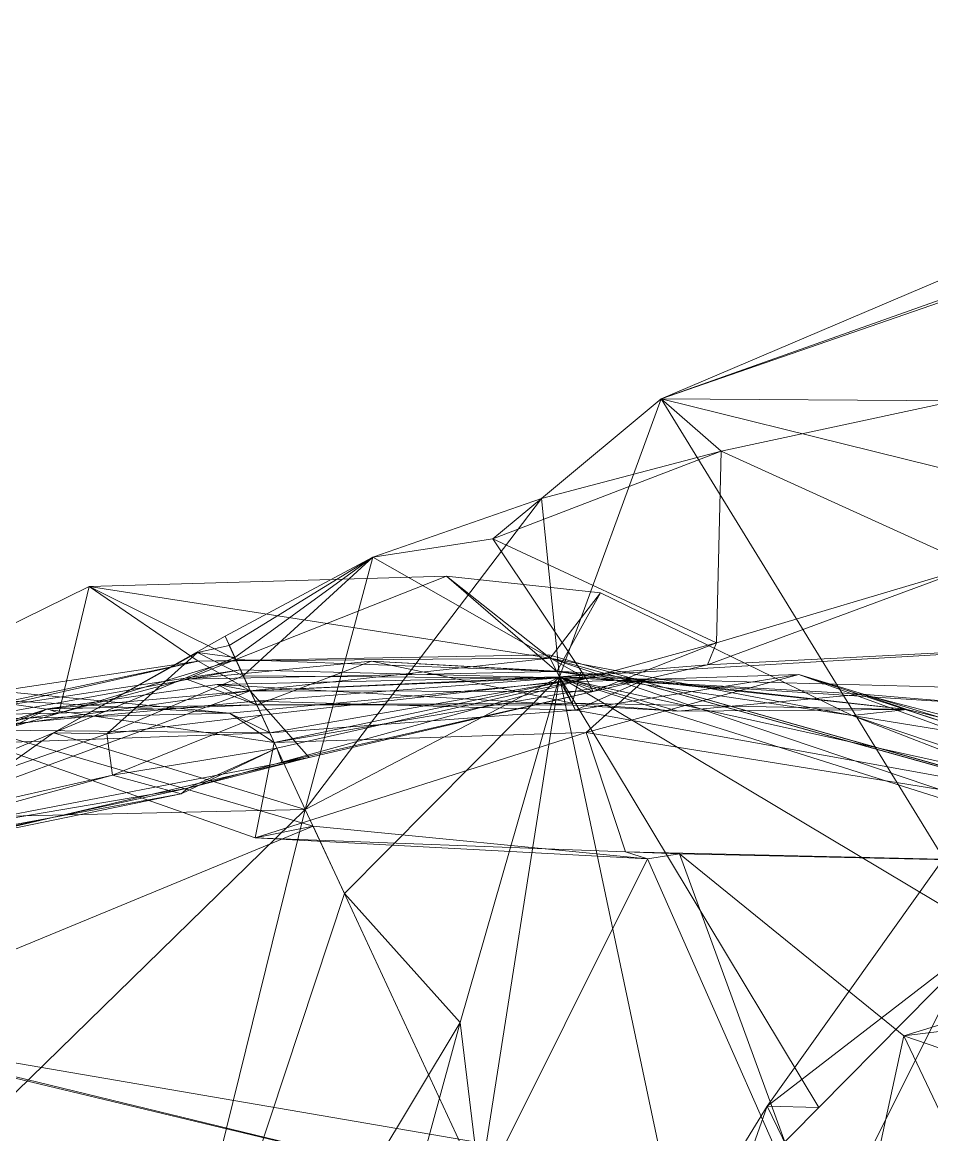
# Model space of a CAD drawing. Extents: x 8150 to 8561, y 2087 to 2332.
# Drawn here: x 8307.05 to 8344.27, y 2277.45 to 2322.98 of the extents above; entities that cross this region are included whole.
import ezdxf

# ---------------------------------------------------------------- set-up
doc = ezdxf.new("R2010")
doc.units = 0
doc.header["$MEASUREMENT"] = 0
doc.linetypes.add('CONTINUOUS2', pattern=[0])

msp = doc.modelspace()

# ---------------------------------------------------------------- linework, layer by layer
at = {"color": 2, "linetype": 'CONTINUOUS2', "lineweight": 0}
for points in [[(8355.112, 2316.891, -1094.355), (8355.621, 2315.331, -1087.965), (8333.197, 2307.567, -1095), (8355.112, 2316.891, -1094.355)], [(8356.23, 2315.737, -1105.392), (8355.112, 2316.891, -1094.355), (8333.197, 2307.567, -1095), (8356.23, 2315.737, -1105.392)], [(8345.238, 2307.484, -1120), (8356.23, 2315.737, -1105.392), (8333.197, 2307.567, -1095), (8345.238, 2307.484, -1120)], [(8359.353, 2301.104, -1073), (8333.197, 2307.567, -1095), (8355.621, 2315.331, -1087.965), (8359.353, 2301.104, -1073)], [(8333.197, 2307.567, -1095), (8329.035, 2296.19, -1095.83), (8328.303, 2303.488, -1120), (8333.197, 2307.567, -1095)], [(8333.197, 2307.567, -1095), (8328.303, 2303.488, -1120), (8335.653, 2305.429, -1120), (8333.197, 2307.567, -1095)], [(8329.035, 2296.19, -1095.83), (8333.197, 2307.567, -1095), (8346.659, 2285.661, -1073), (8329.035, 2296.19, -1095.83)], [(8346.659, 2285.661, -1073), (8333.197, 2307.567, -1095), (8359.353, 2301.104, -1073), (8346.659, 2285.661, -1073)], [(8345.238, 2307.484, -1120), (8333.197, 2307.567, -1095), (8335.653, 2305.429, -1120), (8345.238, 2307.484, -1120)], [(8345.238, 2307.484, -1120), (8335.653, 2305.429, -1120), (8346.009, 2300.725, -1150), (8345.238, 2307.484, -1120)], [(8326.305, 2301.832, -1127.909), (8335.653, 2305.429, -1120), (8328.303, 2303.488, -1120), (8326.305, 2301.832, -1127.909)], [(8335.653, 2305.429, -1120), (8326.305, 2301.832, -1127.909), (8335.47, 2297.585, -1150), (8335.653, 2305.429, -1120)], [(8335.47, 2297.585, -1150), (8346.009, 2300.725, -1150), (8335.653, 2305.429, -1120), (8335.47, 2297.585, -1150)], [(8329.035, 2296.19, -1095.83), (8318.637, 2290.766, -1110.616), (8328.303, 2303.488, -1120), (8329.035, 2296.19, -1095.83)], [(8321.406, 2301.093, -1120), (8328.303, 2303.488, -1120), (8318.637, 2290.766, -1110.616), (8321.406, 2301.093, -1120)], [(8321.406, 2301.093, -1120), (8326.305, 2301.832, -1127.909), (8328.303, 2303.488, -1120), (8321.406, 2301.093, -1120)], [(8337.543, 2278.615, -1064.716), (8346.659, 2285.661, -1073), (8354.658, 2302.637, -1050), (8337.543, 2278.615, -1064.716)], [(8340.064, 2273.407, -1055.55), (8337.543, 2278.615, -1064.716), (8354.658, 2302.637, -1050), (8340.064, 2273.407, -1055.55)], [(8342.374, 2268.633, -1054.344), (8340.064, 2273.407, -1055.55), (8354.658, 2302.637, -1050), (8342.374, 2268.633, -1054.344)], [(8354.13, 2253.005, -1050), (8342.374, 2268.633, -1054.344), (8354.658, 2302.637, -1050), (8354.13, 2253.005, -1050)], [(8326.305, 2301.832, -1127.909), (8321.406, 2301.093, -1120), (8330.136, 2296.12, -1150), (8326.305, 2301.832, -1127.909)], [(8330.136, 2296.12, -1150), (8335.47, 2297.585, -1150), (8326.305, 2301.832, -1127.909), (8330.136, 2296.12, -1150)], [(8318.637, 2290.766, -1110.616), (8315.35, 2297.848, -1116.056), (8321.406, 2301.093, -1120), (8318.637, 2290.766, -1110.616)], [(8315.35, 2297.848, -1116.056), (8315.752, 2296.981, -1120.017), (8321.406, 2301.093, -1120), (8315.35, 2297.848, -1116.056)], [(8321.406, 2301.093, -1120), (8315.752, 2296.981, -1120.017), (8315.522, 2297.476, -1124.388), (8321.406, 2301.093, -1120)], [(8321.406, 2301.093, -1120), (8315.522, 2297.476, -1124.388), (8316.097, 2296.238, -1135.18), (8321.406, 2301.093, -1120)], [(8321.406, 2301.093, -1120), (8316.097, 2296.238, -1135.18), (8330.136, 2296.12, -1150), (8321.406, 2301.093, -1120)], [(8346.009, 2300.725, -1150), (8335.47, 2297.585, -1150), (8335.092, 2296.683, -1175), (8346.009, 2300.725, -1150)], [(8335.092, 2296.683, -1175), (8354.715, 2297.69, -1175), (8346.009, 2300.725, -1150), (8335.092, 2296.683, -1175)], [(8324.409, 2300.316, -1250), (8315.789, 2296.903, -1235.051), (8309.792, 2299.884, -1250), (8324.409, 2300.316, -1250)], [(8324.409, 2300.316, -1250), (8309.792, 2299.884, -1250), (8328.663, 2296.96, -1265.612), (8324.409, 2300.316, -1250)], [(8328.93, 2296.407, -1232.104), (8315.789, 2296.903, -1235.051), (8324.409, 2300.316, -1250), (8328.93, 2296.407, -1232.104)], [(8328.93, 2296.407, -1232.104), (8324.409, 2300.316, -1250), (8330.723, 2299.624, -1250), (8328.93, 2296.407, -1232.104)], [(8328.663, 2296.96, -1265.612), (8330.723, 2299.624, -1250), (8324.409, 2300.316, -1250), (8328.663, 2296.96, -1265.612)], [(8308.555, 2294.707, -1225), (8298.895, 2294.52, -1250), (8309.792, 2299.884, -1250), (8308.555, 2294.707, -1225)], [(8314.257, 2296.833, -1275), (8309.792, 2299.884, -1250), (8298.895, 2294.52, -1250), (8314.257, 2296.833, -1275)], [(8309.792, 2299.884, -1250), (8315.789, 2296.903, -1235.051), (8308.555, 2294.707, -1225), (8309.792, 2299.884, -1250)], [(8314.257, 2296.833, -1275), (8328.663, 2296.96, -1265.612), (8309.792, 2299.884, -1250), (8314.257, 2296.833, -1275)], [(8328.663, 2296.96, -1265.612), (8341.015, 2294.607, -1250), (8330.723, 2299.624, -1250), (8328.663, 2296.96, -1265.612)], [(8330.723, 2299.624, -1250), (8341.015, 2294.607, -1250), (8328.93, 2296.407, -1232.104), (8330.723, 2299.624, -1250)], [(8315.752, 2296.981, -1120.017), (8315.35, 2297.848, -1116.056), (8308.326, 2293.901, -1120), (8315.752, 2296.981, -1120.017)], [(8318.637, 2290.766, -1110.616), (8308.326, 2293.901, -1120), (8315.35, 2297.848, -1116.056), (8318.637, 2290.766, -1110.616)], [(8335.092, 2296.683, -1175), (8329.035, 2296.19, -1189.413), (8354.715, 2297.69, -1175), (8335.092, 2296.683, -1175)], [(8355.633, 2295.479, -1183.781), (8354.715, 2297.69, -1175), (8329.035, 2296.19, -1189.413), (8355.633, 2295.479, -1183.781)], [(8314.22, 2297.19, -1124.145), (8315.522, 2297.476, -1124.388), (8315.752, 2296.981, -1120.017), (8314.22, 2297.19, -1124.145)], [(8315.522, 2297.476, -1124.388), (8314.22, 2297.19, -1124.145), (8316.097, 2296.238, -1135.18), (8315.522, 2297.476, -1124.388)], [(8335.47, 2297.585, -1150), (8330.136, 2296.12, -1150), (8330.421, 2295.593, -1175), (8335.47, 2297.585, -1150)], [(8330.421, 2295.593, -1175), (8335.092, 2296.683, -1175), (8335.47, 2297.585, -1150), (8330.421, 2295.593, -1175)], [(8291.909, 2291.791, -1267.08), (8292.315, 2292.189, -1275), (8314.257, 2296.833, -1275), (8291.909, 2291.791, -1267.08)], [(8298.895, 2294.52, -1250), (8291.909, 2291.791, -1267.08), (8314.257, 2296.833, -1275), (8298.895, 2294.52, -1250)], [(8314.257, 2296.833, -1275), (8292.315, 2292.189, -1275), (8316.386, 2295.617, -1280.615), (8314.257, 2296.833, -1275)], [(8314.22, 2297.19, -1124.145), (8315.752, 2296.981, -1120.017), (8308.326, 2293.901, -1120), (8314.22, 2297.19, -1124.145)], [(8308.326, 2293.901, -1120), (8310.518, 2293.861, -1135.345), (8314.22, 2297.19, -1124.145), (8308.326, 2293.901, -1120)], [(8308.555, 2294.707, -1225), (8315.789, 2296.903, -1235.051), (8313.772, 2296.093, -1225), (8308.555, 2294.707, -1225)], [(8310.518, 2293.861, -1135.345), (8316.097, 2296.238, -1135.18), (8314.22, 2297.19, -1124.145), (8310.518, 2293.861, -1135.345)], [(8313.772, 2296.093, -1225), (8315.789, 2296.903, -1235.051), (8328.93, 2296.407, -1232.104), (8313.772, 2296.093, -1225)], [(8313.772, 2296.093, -1225), (8321.352, 2296.826, -1225), (8316.651, 2295.045, -1214.397), (8313.772, 2296.093, -1225)], [(8328.93, 2296.407, -1232.104), (8321.352, 2296.826, -1225), (8313.772, 2296.093, -1225), (8328.93, 2296.407, -1232.104)], [(8314.257, 2296.833, -1275), (8328.603, 2297.086, -1275), (8328.663, 2296.96, -1265.612), (8314.257, 2296.833, -1275)], [(8328.663, 2296.96, -1276.996), (8328.603, 2297.086, -1275), (8314.257, 2296.833, -1275), (8328.663, 2296.96, -1276.996)], [(8314.257, 2296.833, -1275), (8316.386, 2295.617, -1280.615), (8328.663, 2296.96, -1276.996), (8314.257, 2296.833, -1275)], [(8329.056, 2296.149, -1283.872), (8328.663, 2296.96, -1276.996), (8316.386, 2295.617, -1280.615), (8329.056, 2296.149, -1283.872)], [(8316.651, 2295.045, -1214.397), (8321.352, 2296.826, -1225), (8329.561, 2295.106, -1214.497), (8316.651, 2295.045, -1214.397)], [(8329.916, 2296.361, -1225), (8329.561, 2295.106, -1214.497), (8321.352, 2296.826, -1225), (8329.916, 2296.361, -1225)], [(8321.352, 2296.826, -1225), (8328.93, 2296.407, -1232.104), (8329.916, 2296.361, -1225), (8321.352, 2296.826, -1225)], [(8360.508, 2288.06, -1268.195), (8328.663, 2296.96, -1265.612), (8328.603, 2297.086, -1275), (8360.508, 2288.06, -1268.195)], [(8328.603, 2297.086, -1275), (8360.767, 2288.003, -1275), (8360.508, 2288.06, -1268.195), (8328.603, 2297.086, -1275)], [(8328.603, 2297.086, -1275), (8328.663, 2296.96, -1276.996), (8360.767, 2288.003, -1275), (8328.603, 2297.086, -1275)], [(8341.015, 2294.607, -1250), (8328.663, 2296.96, -1265.612), (8360.508, 2288.06, -1268.195), (8341.015, 2294.607, -1250)], [(8328.663, 2296.96, -1276.996), (8329.056, 2296.149, -1283.872), (8361.061, 2286.027, -1282.576), (8328.663, 2296.96, -1276.996)], [(8361.061, 2286.027, -1282.576), (8360.767, 2288.003, -1275), (8328.663, 2296.96, -1276.996), (8361.061, 2286.027, -1282.576)], [(8291.956, 2296.024, -1320.018), (8297.019, 2296.483, -1324.893), (8315.528, 2294.705, -1300), (8291.956, 2296.024, -1320.018)], [(8293.12, 2293.03, -1291.768), (8315.988, 2296.474, -1284.714), (8292.315, 2292.189, -1275), (8293.12, 2293.03, -1291.768)], [(8315.988, 2296.474, -1284.714), (8316.386, 2295.617, -1280.615), (8292.315, 2292.189, -1275), (8315.988, 2296.474, -1284.714)], [(8293.12, 2293.03, -1291.768), (8316.585, 2295.188, -1289.602), (8315.988, 2296.474, -1284.714), (8293.12, 2293.03, -1291.768)], [(8297.019, 2296.483, -1324.893), (8316.584, 2289.605, -1325), (8317.364, 2293.509, -1306.512), (8297.019, 2296.483, -1324.893)], [(8297.019, 2296.483, -1324.893), (8317.364, 2293.509, -1306.512), (8315.528, 2294.705, -1300), (8297.019, 2296.483, -1324.893)], [(8297.019, 2296.483, -1324.893), (8298.676, 2281.696, -1341.432), (8318.959, 2290.073, -1330.359), (8297.019, 2296.483, -1324.893)], [(8318.959, 2290.073, -1330.359), (8316.584, 2289.605, -1325), (8297.019, 2296.483, -1324.893), (8318.959, 2290.073, -1330.359)], [(8315.988, 2296.474, -1284.714), (8316.585, 2295.188, -1289.602), (8329.056, 2296.149, -1283.872), (8315.988, 2296.474, -1284.714)], [(8316.386, 2295.617, -1280.615), (8315.988, 2296.474, -1284.714), (8329.056, 2296.149, -1283.872), (8316.386, 2295.617, -1280.615)], [(8328.93, 2296.407, -1232.104), (8343.269, 2294.854, -1225), (8329.916, 2296.361, -1225), (8328.93, 2296.407, -1232.104)], [(8343.269, 2294.854, -1225), (8328.93, 2296.407, -1232.104), (8341.015, 2294.607, -1250), (8343.269, 2294.854, -1225)], [(8329.035, 2296.19, -1189.413), (8335.092, 2296.683, -1175), (8330.421, 2295.593, -1175), (8329.035, 2296.19, -1189.413)], [(8329.561, 2295.106, -1214.497), (8329.916, 2296.361, -1225), (8343.269, 2294.854, -1225), (8329.561, 2295.106, -1214.497)], [(8332.546, 2296.086, -1300), (8338.833, 2296.29, -1300), (8329.694, 2294.83, -1291.537), (8332.546, 2296.086, -1300)], [(8329.694, 2294.83, -1291.537), (8338.833, 2296.29, -1300), (8359.992, 2289.326, -1297.682), (8329.694, 2294.83, -1291.537)], [(8332.546, 2296.086, -1300), (8330.136, 2293.917, -1312.502), (8338.833, 2296.29, -1300), (8332.546, 2296.086, -1300)], [(8338.833, 2296.29, -1300), (8330.136, 2293.917, -1312.502), (8365.254, 2288.247, -1306.503), (8338.833, 2296.29, -1300)], [(8359.992, 2289.326, -1297.682), (8338.833, 2296.29, -1300), (8360.236, 2289.278, -1300), (8359.992, 2289.326, -1297.682)], [(8365.254, 2288.247, -1306.503), (8366.166, 2286.313, -1303.587), (8338.833, 2296.29, -1300), (8365.254, 2288.247, -1306.503)], [(8366.166, 2286.313, -1303.587), (8360.236, 2289.278, -1300), (8338.833, 2296.29, -1300), (8366.166, 2286.313, -1303.587)], [(8315.528, 2294.705, -1300), (8292.013, 2294.144, -1299.842), (8291.956, 2296.024, -1320.018), (8315.528, 2294.705, -1300)], [(8316.385, 2295.619, -1190.092), (8308.085, 2294.887, -1200), (8315.031, 2295.88, -1200), (8316.385, 2295.619, -1190.092)], [(8308.085, 2294.887, -1200), (8316.651, 2295.045, -1214.397), (8315.031, 2295.88, -1200), (8308.085, 2294.887, -1200)], [(8316.651, 2295.045, -1214.397), (8308.555, 2294.707, -1225), (8313.772, 2296.093, -1225), (8316.651, 2295.045, -1214.397)], [(8316.097, 2296.238, -1135.18), (8310.518, 2293.861, -1135.345), (8316.845, 2294.628, -1141.6), (8316.097, 2296.238, -1135.18)], [(8315.031, 2295.88, -1200), (8329.584, 2295.037, -1200), (8329.035, 2296.19, -1189.413), (8315.031, 2295.88, -1200)], [(8315.031, 2295.88, -1200), (8329.035, 2296.19, -1189.413), (8316.385, 2295.619, -1190.092), (8315.031, 2295.88, -1200)], [(8316.651, 2295.045, -1214.397), (8329.584, 2295.037, -1200), (8315.031, 2295.88, -1200), (8316.651, 2295.045, -1214.397)], [(8317.182, 2293.901, -1296.223), (8315.528, 2294.705, -1300), (8329.083, 2295.973, -1300), (8317.182, 2293.901, -1296.223)], [(8329.083, 2295.973, -1300), (8315.528, 2294.705, -1300), (8317.364, 2293.509, -1306.512), (8329.083, 2295.973, -1300)], [(8316.845, 2294.628, -1141.6), (8330.136, 2296.12, -1150), (8316.097, 2296.238, -1135.18), (8316.845, 2294.628, -1141.6)], [(8316.385, 2295.619, -1190.092), (8329.035, 2296.19, -1189.413), (8330.421, 2295.593, -1175), (8316.385, 2295.619, -1190.092)], [(8329.694, 2294.83, -1291.537), (8329.056, 2296.149, -1283.872), (8316.585, 2295.188, -1289.602), (8329.694, 2294.83, -1291.537)], [(8316.845, 2294.628, -1141.6), (8317.477, 2293.266, -1147.747), (8330.136, 2296.12, -1150), (8316.845, 2294.628, -1141.6)], [(8329.694, 2294.83, -1291.537), (8317.182, 2293.901, -1296.223), (8329.083, 2295.973, -1300), (8329.694, 2294.83, -1291.537)], [(8330.136, 2293.917, -1312.502), (8332.546, 2296.086, -1300), (8317.364, 2293.509, -1306.512), (8330.136, 2293.917, -1312.502)], [(8329.083, 2295.973, -1300), (8317.364, 2293.509, -1306.512), (8332.546, 2296.086, -1300), (8329.083, 2295.973, -1300)], [(8317.68, 2292.698, -1150), (8330.136, 2296.12, -1150), (8317.477, 2293.266, -1147.747), (8317.68, 2292.698, -1150)], [(8330.136, 2296.12, -1150), (8317.68, 2292.698, -1150), (8330.421, 2295.593, -1175), (8330.136, 2296.12, -1150)], [(8329.035, 2296.19, -1095.83), (8320.237, 2287.321, -1098.775), (8318.637, 2290.766, -1110.616), (8329.035, 2296.19, -1095.83)], [(8329.035, 2296.19, -1095.83), (8324.97, 2282.044, -1095), (8320.237, 2287.321, -1098.775), (8329.035, 2296.19, -1095.83)], [(8324.97, 2282.044, -1095), (8329.035, 2296.19, -1095.83), (8325.773, 2275.394, -1084.596), (8324.97, 2282.044, -1095)], [(8333.981, 2272.816, -1073), (8325.773, 2275.394, -1084.596), (8329.035, 2296.19, -1095.83), (8333.981, 2272.816, -1073)], [(8346.659, 2285.661, -1073), (8339.657, 2278.566, -1073), (8329.035, 2296.19, -1095.83), (8346.659, 2285.661, -1073)], [(8339.657, 2278.566, -1073), (8333.981, 2272.816, -1073), (8329.035, 2296.19, -1095.83), (8339.657, 2278.566, -1073)], [(8329.035, 2296.19, -1189.413), (8329.584, 2295.037, -1200), (8333.886, 2294.788, -1200), (8329.035, 2296.19, -1189.413)], [(8341.428, 2295.483, -1200), (8329.035, 2296.19, -1189.413), (8333.886, 2294.788, -1200), (8341.428, 2295.483, -1200)], [(8329.035, 2296.19, -1189.413), (8341.428, 2295.483, -1200), (8346.191, 2295.086, -1200), (8329.035, 2296.19, -1189.413)], [(8329.035, 2296.19, -1189.413), (8346.191, 2295.086, -1200), (8355.633, 2295.479, -1183.781), (8329.035, 2296.19, -1189.413)], [(8329.056, 2296.149, -1283.872), (8329.694, 2294.83, -1291.537), (8359.992, 2289.326, -1297.682), (8329.056, 2296.149, -1283.872)], [(8359.992, 2289.326, -1297.682), (8361.061, 2286.027, -1282.576), (8329.056, 2296.149, -1283.872), (8359.992, 2289.326, -1297.682)], [(8329.083, 2295.973, -1300), (8332.546, 2296.086, -1300), (8329.694, 2294.83, -1291.537), (8329.083, 2295.973, -1300)], [(8316.385, 2295.619, -1190.092), (8318.8, 2292.883, -1175), (8291.946, 2286.619, -1175), (8316.385, 2295.619, -1190.092)], [(8291.946, 2286.619, -1175), (8308.085, 2294.887, -1200), (8316.385, 2295.619, -1190.092), (8291.946, 2286.619, -1175)], [(8330.421, 2295.593, -1175), (8318.8, 2292.883, -1175), (8316.385, 2295.619, -1190.092), (8330.421, 2295.593, -1175)], [(8318.8, 2292.883, -1175), (8330.421, 2295.593, -1175), (8317.68, 2292.698, -1150), (8318.8, 2292.883, -1175)], [(8333.886, 2294.788, -1200), (8343.269, 2294.854, -1225), (8341.428, 2295.483, -1200), (8333.886, 2294.788, -1200)], [(8343.269, 2294.854, -1225), (8350.87, 2293.005, -1225), (8341.428, 2295.483, -1200), (8343.269, 2294.854, -1225)], [(8346.191, 2295.086, -1200), (8341.428, 2295.483, -1200), (8350.87, 2293.005, -1225), (8346.191, 2295.086, -1200)], [(8316.585, 2295.188, -1289.602), (8293.12, 2293.03, -1291.768), (8317.182, 2293.901, -1296.223), (8316.585, 2295.188, -1289.602)], [(8316.651, 2295.045, -1214.397), (8308.085, 2294.887, -1200), (8308.555, 2294.707, -1225), (8316.651, 2295.045, -1214.397)], [(8316.585, 2295.188, -1289.602), (8317.182, 2293.901, -1296.223), (8329.694, 2294.83, -1291.537), (8316.585, 2295.188, -1289.602)], [(8316.651, 2295.045, -1214.397), (8329.561, 2295.106, -1214.497), (8329.584, 2295.037, -1200), (8316.651, 2295.045, -1214.397)], [(8333.886, 2294.788, -1200), (8329.584, 2295.037, -1200), (8329.561, 2295.106, -1214.497), (8333.886, 2294.788, -1200)], [(8333.886, 2294.788, -1200), (8329.561, 2295.106, -1214.497), (8343.269, 2294.854, -1225), (8333.886, 2294.788, -1200)], [(8291.946, 2286.619, -1175), (8291.245, 2288.285, -1200), (8308.085, 2294.887, -1200), (8291.946, 2286.619, -1175)], [(8308.085, 2294.887, -1200), (8291.245, 2288.285, -1200), (8298.856, 2291.853, -1225), (8308.085, 2294.887, -1200)], [(8315.528, 2294.705, -1300), (8317.182, 2293.901, -1296.223), (8292.013, 2294.144, -1299.842), (8315.528, 2294.705, -1300)], [(8308.555, 2294.707, -1225), (8298.856, 2291.853, -1225), (8294.657, 2292.378, -1236.484), (8308.555, 2294.707, -1225)], [(8308.555, 2294.707, -1225), (8294.657, 2292.378, -1236.484), (8298.895, 2294.52, -1250), (8308.555, 2294.707, -1225)], [(8298.856, 2291.853, -1225), (8308.555, 2294.707, -1225), (8308.085, 2294.887, -1200), (8298.856, 2291.853, -1225)], [(8316.845, 2294.628, -1141.6), (8310.518, 2293.861, -1135.345), (8310.75, 2292.166, -1141.637), (8316.845, 2294.628, -1141.6)], [(8316.845, 2294.628, -1141.6), (8310.75, 2292.166, -1141.637), (8317.477, 2293.266, -1147.747), (8316.845, 2294.628, -1141.6)], [(8343.269, 2294.854, -1225), (8341.015, 2294.607, -1250), (8350.87, 2293.005, -1225), (8343.269, 2294.854, -1225)], [(8341.015, 2294.607, -1250), (8354.282, 2289.451, -1250), (8350.87, 2293.005, -1225), (8341.015, 2294.607, -1250)], [(8360.508, 2288.06, -1268.195), (8354.282, 2289.451, -1250), (8341.015, 2294.607, -1250), (8360.508, 2288.06, -1268.195)], [(8293.12, 2293.03, -1291.768), (8292.013, 2294.144, -1299.842), (8317.182, 2293.901, -1296.223), (8293.12, 2293.03, -1291.768)], [(8303.428, 2290.418, -1120), (8296.27, 2288.896, -1136.571), (8308.326, 2293.901, -1120), (8303.428, 2290.418, -1120)], [(8310.518, 2293.861, -1135.345), (8308.326, 2293.901, -1120), (8296.27, 2288.896, -1136.571), (8310.518, 2293.861, -1135.345)], [(8310.75, 2292.166, -1141.637), (8310.518, 2293.861, -1135.345), (8296.27, 2288.896, -1136.571), (8310.75, 2292.166, -1141.637)], [(8318.637, 2290.766, -1110.616), (8303.428, 2290.418, -1120), (8308.326, 2293.901, -1120), (8318.637, 2290.766, -1110.616)], [(8316.584, 2289.605, -1325), (8331.739, 2289.033, -1325), (8330.136, 2293.917, -1312.502), (8316.584, 2289.605, -1325)], [(8330.136, 2293.917, -1312.502), (8317.364, 2293.509, -1306.512), (8316.584, 2289.605, -1325), (8330.136, 2293.917, -1312.502)], [(8365.254, 2288.247, -1306.503), (8330.136, 2293.917, -1312.502), (8331.739, 2289.033, -1325), (8365.254, 2288.247, -1306.503)], [(8313.554, 2291.408, -1147.524), (8317.477, 2293.266, -1147.747), (8310.75, 2292.166, -1141.637), (8313.554, 2291.408, -1147.524)], [(8317.477, 2293.266, -1147.747), (8313.554, 2291.408, -1147.524), (8313.83, 2291.64, -1150), (8317.477, 2293.266, -1147.747)], [(8317.68, 2292.698, -1150), (8317.477, 2293.266, -1147.747), (8313.83, 2291.64, -1150), (8317.68, 2292.698, -1150)], [(8300.063, 2289.284, -1150), (8291.946, 2286.619, -1175), (8318.8, 2292.883, -1175), (8300.063, 2289.284, -1150)], [(8318.8, 2292.883, -1175), (8313.83, 2291.64, -1150), (8300.063, 2289.284, -1150), (8318.8, 2292.883, -1175)], [(8317.68, 2292.698, -1150), (8313.83, 2291.64, -1150), (8318.8, 2292.883, -1175), (8317.68, 2292.698, -1150)], [(8296.27, 2288.896, -1136.571), (8296.557, 2288.275, -1142.165), (8310.75, 2292.166, -1141.637), (8296.27, 2288.896, -1136.571)], [(8313.554, 2291.408, -1147.524), (8310.75, 2292.166, -1141.637), (8296.557, 2288.275, -1142.165), (8313.554, 2291.408, -1147.524)], [(8296.557, 2288.275, -1142.165), (8296.712, 2287.941, -1146.915), (8313.554, 2291.408, -1147.524), (8296.557, 2288.275, -1142.165)], [(8313.83, 2291.64, -1150), (8313.554, 2291.408, -1147.524), (8296.712, 2287.941, -1146.915), (8313.83, 2291.64, -1150)], [(8300.063, 2289.284, -1150), (8313.83, 2291.64, -1150), (8296.712, 2287.941, -1146.915), (8300.063, 2289.284, -1150)], [(8310.559, 2258.043, -1101.046), (8302.653, 2275.169, -1120.785), (8318.637, 2290.766, -1110.616), (8310.559, 2258.043, -1101.046)], [(8318.637, 2290.766, -1110.616), (8302.653, 2275.169, -1120.785), (8303.428, 2290.418, -1120), (8318.637, 2290.766, -1110.616)], [(8310.559, 2258.043, -1101.046), (8318.637, 2290.766, -1110.616), (8320.237, 2287.321, -1098.775), (8310.559, 2258.043, -1101.046)], [(8325.871, 2275.183, -1342.046), (8318.959, 2290.073, -1330.359), (8298.676, 2281.696, -1341.432), (8325.871, 2275.183, -1342.046)], [(8318.959, 2290.073, -1330.359), (8332.639, 2288.745, -1329.523), (8316.584, 2289.605, -1325), (8318.959, 2290.073, -1330.359)], [(8318.959, 2290.073, -1330.359), (8325.871, 2275.183, -1342.046), (8332.639, 2288.745, -1329.523), (8318.959, 2290.073, -1330.359)], [(8331.739, 2289.033, -1325), (8316.584, 2289.605, -1325), (8332.639, 2288.745, -1329.523), (8331.739, 2289.033, -1325)], [(8331.739, 2289.033, -1325), (8333.952, 2288.95, -1325), (8365.254, 2288.247, -1306.503), (8331.739, 2289.033, -1325)], [(8332.639, 2288.745, -1329.523), (8333.952, 2288.95, -1325), (8331.739, 2289.033, -1325), (8332.639, 2288.745, -1329.523)], [(8340.723, 2270.403, -1338.502), (8332.639, 2288.745, -1329.523), (8325.871, 2275.183, -1342.046), (8340.723, 2270.403, -1338.502)], [(8333.952, 2288.95, -1325), (8332.639, 2288.745, -1329.523), (8340.723, 2270.403, -1338.502), (8333.952, 2288.95, -1325)], [(8343.131, 2281.49, -1325), (8365.254, 2288.247, -1306.503), (8333.952, 2288.95, -1325), (8343.131, 2281.49, -1325)], [(8333.952, 2288.95, -1325), (8340.723, 2270.403, -1338.502), (8343.131, 2281.49, -1325), (8333.952, 2288.95, -1325)], [(8365.254, 2288.247, -1306.503), (8343.131, 2281.49, -1325), (8366.913, 2284.42, -1311.442), (8365.254, 2288.247, -1306.503)], [(8324.97, 2282.044, -1095), (8310.559, 2258.043, -1101.046), (8320.237, 2287.321, -1098.775), (8324.97, 2282.044, -1095)], [(8339.657, 2278.566, -1073), (8346.659, 2285.661, -1073), (8337.543, 2278.615, -1064.716), (8339.657, 2278.566, -1073)], [(8350.971, 2278.813, -1325), (8366.913, 2284.42, -1311.442), (8343.131, 2281.49, -1325), (8350.971, 2278.813, -1325)], [(8325.871, 2275.183, -1342.046), (8298.676, 2281.696, -1341.432), (8298.871, 2281.739, -1350), (8325.871, 2275.183, -1342.046)], [(8298.871, 2281.739, -1350), (8328.66, 2276.624, -1350), (8325.871, 2275.183, -1342.046), (8298.871, 2281.739, -1350)], [(8298.871, 2281.739, -1350), (8305.619, 2271.87, -1359.587), (8328.66, 2276.624, -1350), (8298.871, 2281.739, -1350)], [(8324.97, 2282.044, -1095), (8321.145, 2268.029, -1095), (8310.559, 2258.043, -1101.046), (8324.97, 2282.044, -1095)], [(8325.773, 2275.394, -1084.596), (8321.145, 2268.029, -1095), (8324.97, 2282.044, -1095), (8325.773, 2275.394, -1084.596)], [(8343.131, 2281.49, -1325), (8340.723, 2270.403, -1338.502), (8348.012, 2271.223, -1334.986), (8343.131, 2281.49, -1325)], [(8348.012, 2271.223, -1334.986), (8350.971, 2278.813, -1325), (8343.131, 2281.49, -1325), (8348.012, 2271.223, -1334.986)], [(8337.543, 2278.615, -1064.716), (8340.064, 2273.407, -1055.55), (8331.802, 2262.407, -1060.477), (8337.543, 2278.615, -1064.716)], [(8333.981, 2272.816, -1073), (8337.543, 2278.615, -1064.716), (8331.802, 2262.407, -1060.477), (8333.981, 2272.816, -1073)], [(8333.981, 2272.816, -1073), (8339.657, 2278.566, -1073), (8337.543, 2278.615, -1064.716), (8333.981, 2272.816, -1073)]]:
    msp.add_3dface(points, dxfattribs=at)

doc.saveas('drawing.dxf')
